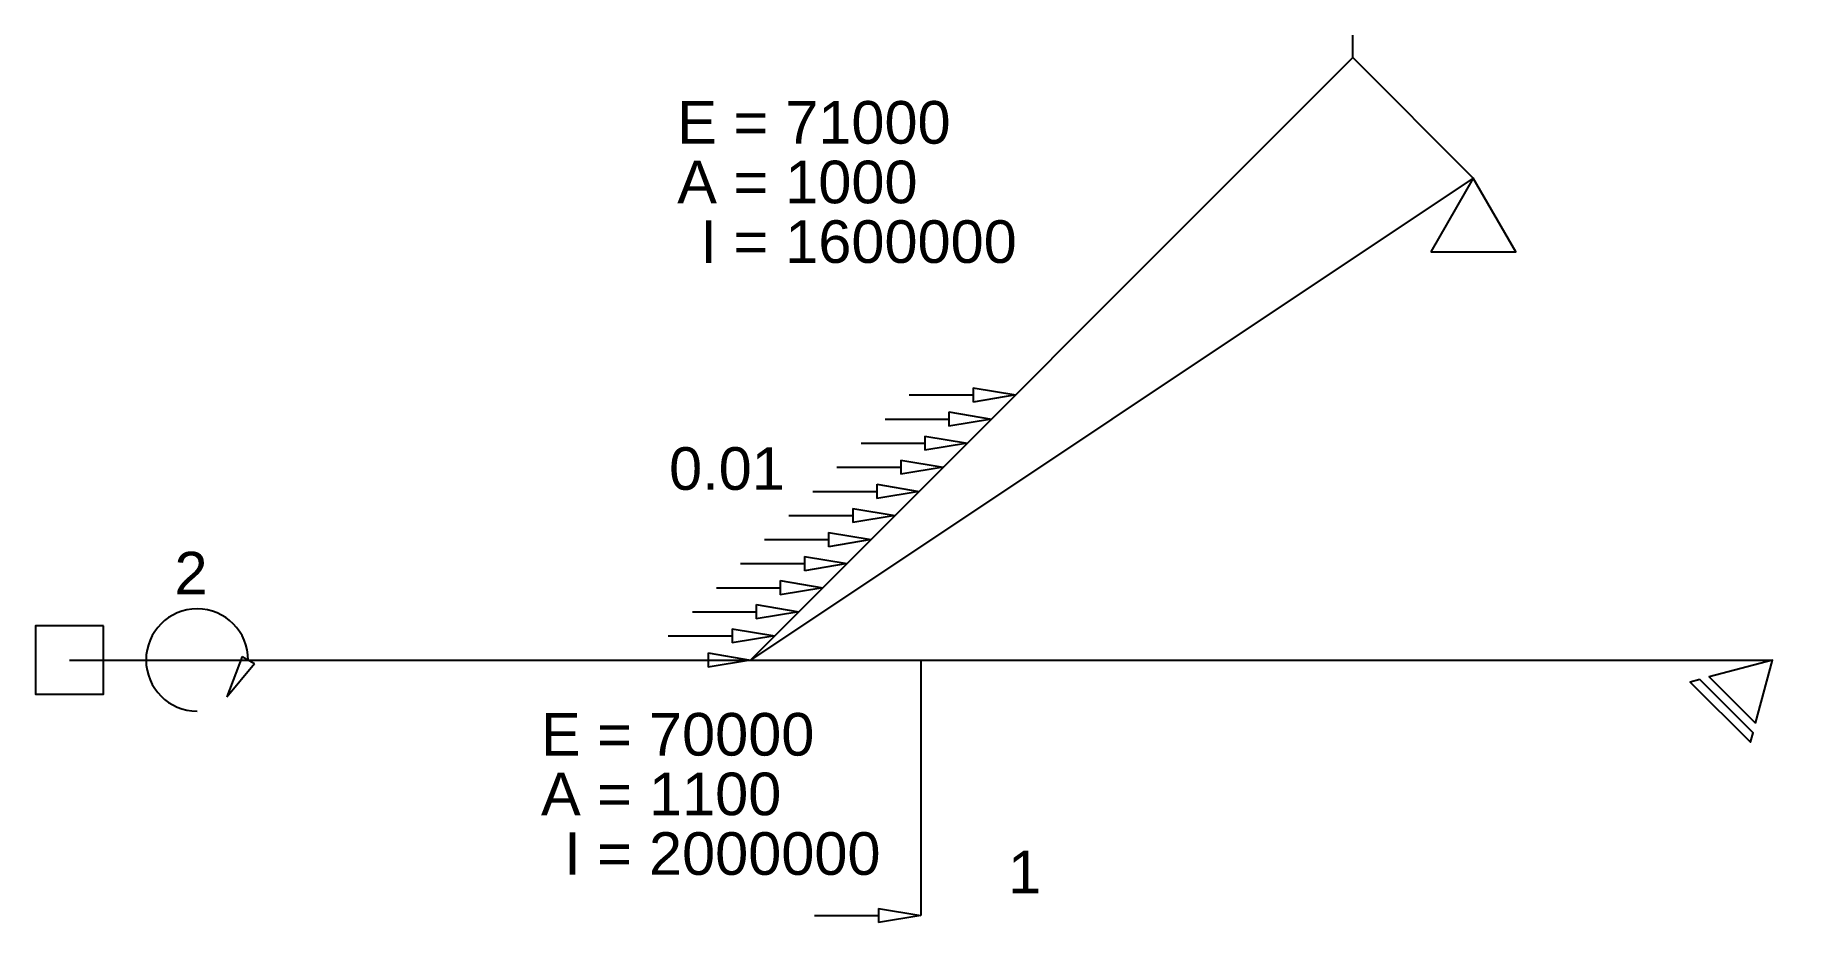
# Model space of a CAD drawing. Extents: x -20 to 1018, y -154 to 367.
import ezdxf
from ezdxf.enums import TextEntityAlignment as Align

# ---------------------------------------------------------------- set-up
doc = ezdxf.new("R2010")
doc.units = 0
doc.layers.add('Analysis_layer', color=70, linetype='Continuous')
doc.styles.get("Standard").update_dxf_attribs({"font": 'arial.ttf'})

# ---------------------------------------------------------------- blocks, each defined once
blk = doc.blocks.new('_ClosedBlank')
at = {"color": 0, "linetype": 'ByBlock', "lineweight": -2}
for p, q in [((-1, 0.167), (0, 0)), ((-1, 0.167), (-1, -0.167)), ((0, 0), (-1, -0.167))]:
    blk.add_line(p, q, dxfattribs=at)
blk = doc.blocks.new('Arrow')
blk.add_line((-6.25, 0), (-2.5, 0))
at = {"xscale": 2.5, "yscale": 2.5, "zscale": 2.5}
blk.add_blockref('_ClosedBlank', (0, 0), dxfattribs=at)
blk = doc.blocks.new('*U9')
at = {"color": 0, "linetype": 'ByBlock', "lineweight": -2}
for p, q in [((13.06, 15.97), (15.56, 15.56)), ((13.06, 15.97), (13.06, 15.14)), ((11.64, 14.56), (14.14, 14.14)), ((11.64, 14.56), (11.64, 13.73)), ((15.56, 15.56), (13.06, 15.14)), ((14.14, 14.14), (11.64, 13.73)), ((10.23, 13.14), (12.73, 12.73)), ((10.23, 13.14), (10.23, 12.31)), ((12.73, 12.73), (10.23, 12.31)), ((8.81, 11.73), (11.31, 11.31)), ((8.81, 11.73), (8.81, 10.9)), ((11.31, 11.31), (8.81, 10.9)), ((7.4, 10.32), (9.9, 9.9)), ((7.4, 10.32), (7.4, 9.48)), ((9.9, 9.9), (7.4, 9.48)), ((5.99, 8.9), (8.49, 8.49)), ((5.99, 8.9), (5.99, 8.07)), ((8.49, 8.49), (5.99, 8.07)), ((4.57, 7.49), (7.07, 7.07)), ((4.57, 7.49), (4.57, 6.65)), ((7.07, 7.07), (4.57, 6.65)), ((3.16, 6.07), (5.66, 5.66)), ((3.16, 6.07), (3.16, 5.24)), ((5.66, 5.66), (3.16, 5.24)), ((1.74, 4.66), (4.24, 4.24)), ((1.74, 4.66), (1.74, 3.83)), ((4.24, 4.24), (1.74, 3.83)), ((0.33, 3.25), (2.83, 2.83)), ((0.33, 3.25), (0.33, 2.41)), ((2.83, 2.83), (0.33, 2.41)), ((-1.09, 1.83), (1.41, 1.41)), ((-1.09, 1.83), (-1.09, 1)), ((1.41, 1.41), (-1.09, 1)), ((-2.5, 0.42), (0, 0)), ((-2.5, 0.42), (-2.5, -0.42)), ((0, 0), (-2.5, -0.42))]:
    blk.add_line(p, q, dxfattribs=at)
for p, q in [((9.31, 15.56), (13.06, 15.56)), ((7.89, 14.14), (11.64, 14.14)), ((6.48, 12.73), (10.23, 12.73)), ((5.06, 11.31), (8.81, 11.31)), ((3.65, 9.9), (7.4, 9.9)), ((2.24, 8.49), (5.99, 8.49)), ((0.82, 7.07), (4.57, 7.07)), ((-0.59, 5.66), (3.16, 5.66)), ((-2.01, 4.24), (1.74, 4.24)), ((-3.42, 2.83), (0.33, 2.83)), ((-4.84, 1.41), (-1.09, 1.41)), ((-6.25, 0), (-2.5, 0))]:
    blk.add_line(p, q)
at = {"layer": 'Defpoints'}
blk.add_line((0, 0), (17.68, 17.68), dxfattribs=at)
blk.add_blockref('Arrow', (0, 0))
blk.add_attdef('q-force', (-12.5, 0), '', height=2.5)
blk = doc.blocks.new('*U5')
blk.add_blockref('Arrow', (0, 0))
blk.add_attdef('force', (-12.5, 0), '', height=2.5)
blk = doc.blocks.new('support_fixed')
blk.add_lwpolyline([(2, 2), (-2, 2), (-2, -2), (2, -2)], close=True)
blk = doc.blocks.new('support_hinged')
blk.add_lwpolyline([(-2.5, -4.33), (2.5, -4.33), (0, 0)], close=True)
blk = doc.blocks.new('support_roll')
for points in [[(1.92, -3.33), (0, 0), (-1.92, -3.33)], [(-2.21, -3.83), (-2.5, -4.33), (2.5, -4.33), (2.21, -3.83)]]:
    blk.add_lwpolyline(points, close=True)
blk = doc.blocks.new('Arrowhead')
at = {"color": 0, "xscale": 2.5, "yscale": 2.5, "zscale": 2.5}
blk.add_blockref('_ClosedBlank', (0, 0), dxfattribs=at)
blk = doc.blocks.new('*U12')
at = {"color": 0}
blk.add_arc((0, 0), 3, 0, 270, dxfattribs=at)
at = {"color": 0, "xscale": -1, "rotation": 60.00000000000002}
blk.add_blockref('Arrowhead', (1.75, -2.17), dxfattribs=at)
at = {"color": 0}
blk.add_attdef('moment', (-12.5, 0), '', height=2.5, dxfattribs=at)
blk = doc.blocks.new('material')
at = {"color": 0}
for s, p in [('E =', (5.5, -2.5)), ('A =', (5.5, -6)), ('I =', (5.5, -9.5))]:
    blk.add_text(s, height=2.5, dxfattribs=at).set_placement(p, align=Align.RIGHT)
for tag, p in [('E', (6.5, -2.5)), ('A', (6.5, -6)), ('I', (6.5, -9.5))]:
    blk.add_attdef(tag, p, '', height=2.5, dxfattribs=at)

msp = doc.modelspace()

# ---------------------------------------------------------------- linework, layer by layer
at = {"layer": 'Analysis_layer'}
for p, q in [((753.6, 353.6), (753.6, 366.7)), ((0, 0), (1000, 0))]:
    msp.add_line(p, q, dxfattribs=at)
at = {"layer": 'Analysis_layer', "color": 4}
msp.add_line((500, 0), (500, -150), dxfattribs=at)
at = {"layer": 'Analysis_layer'}
msp.add_lwpolyline([(400, 0), (753.6, 353.6), (824.3, 282.8)], close=True, dxfattribs=at)

# ---------------------------------------------------------------- block references
at = {"layer": 'Analysis_layer', "xscale": 10, "yscale": 10, "zscale": 10}
msp.add_blockref('material', (355.3, 328.1), dxfattribs=at).add_auto_attribs({'E': '71000', 'A': '1000', 'I': '1600000'})
for name, p in [('support_hinged', (824.3, 282.8)), ('support_fixed', (0, 0))]:
    msp.add_blockref(name, p, dxfattribs=at)
at = {"layer": 'Analysis_layer'}
ref = msp.add_blockref('*U9', (400, 0), dxfattribs=dict(at, xscale=10, yscale=10, zscale=10))
ref.add_attrib('q-force', '0.01', (352.1, 99.9), dxfattribs={"layer": '0', "height": 25})
ref = msp.add_blockref('*U12', (75, 0), dxfattribs=dict(at, xscale=10, yscale=10, zscale=10))
ref.add_attrib('moment', '2', (61.7, 38.5), dxfattribs={"layer": '0', "color": 0, "height": 25})
at = {"layer": 'Analysis_layer', "xscale": 10, "yscale": 10, "zscale": 10, "rotation": 315}
msp.add_blockref('support_roll', (1000, 0), dxfattribs=at)
at = {"layer": 'Analysis_layer', "color": 4, "xscale": 10, "yscale": 10, "zscale": 10}
msp.add_blockref('material', (275.3, -31.1), dxfattribs=at).add_auto_attribs({'E': '70000', 'A': '1100', 'I': '2000000'})
at = {"layer": 'Analysis_layer'}
ref = msp.add_blockref('*U5', (500, -150), dxfattribs=dict(at, xscale=10, yscale=10, zscale=10))
ref.add_attrib('force', '1', (551.1, -137), dxfattribs={"layer": '0', "height": 25})

doc.saveas('drawing.dxf')
